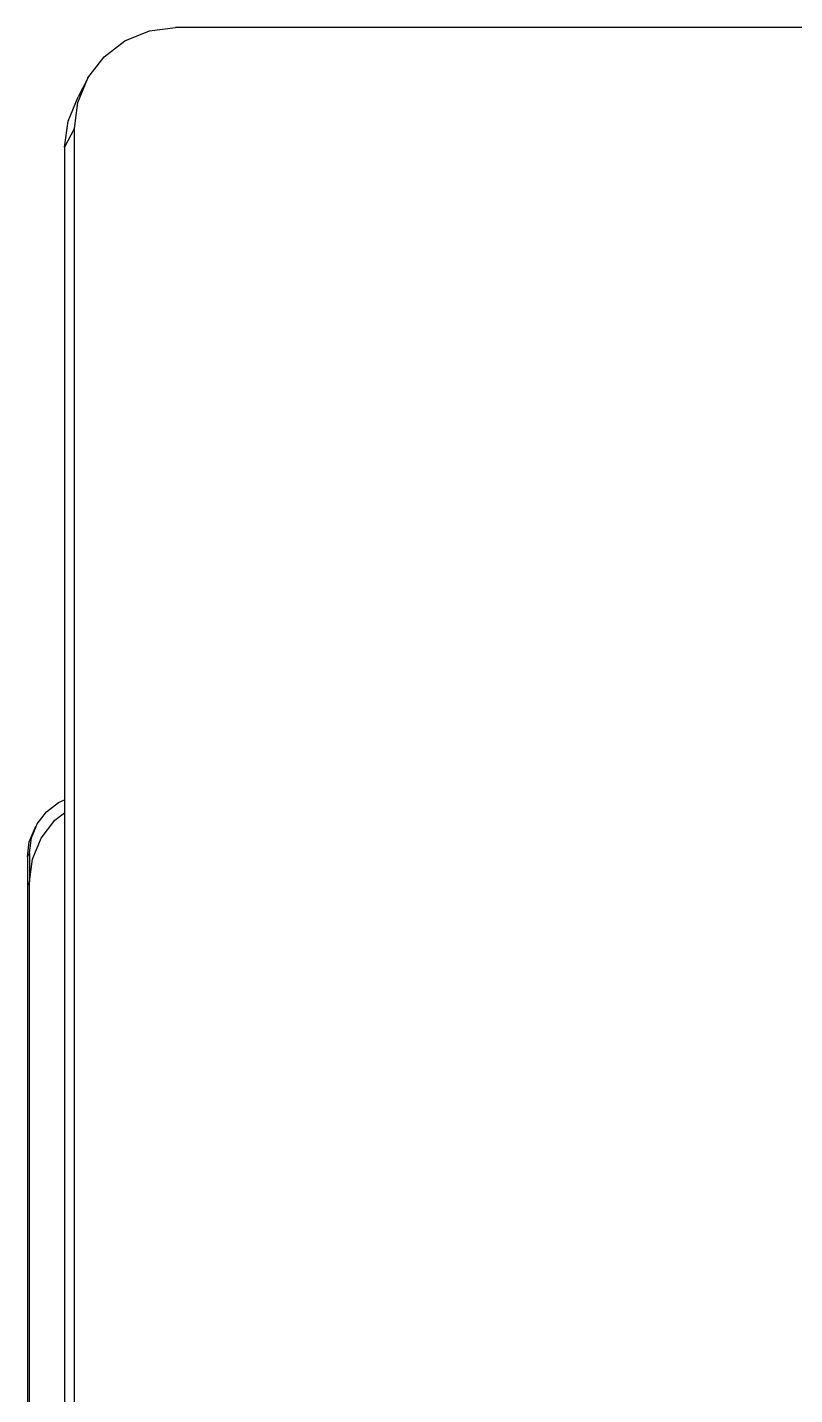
# Model space of a CAD drawing. Header units: metres. Extents: x -4.2 to 4.2, y -5.7 to 5.7.
# Drawn here: x 2.0549 to 2.157, y 3.8013 to 3.9832 of the extents above; entities that cross this region are included whole.
import ezdxf

# ---------------------------------------------------------------- set-up
doc = ezdxf.new("R2010")
doc.units = ezdxf.units.M

msp = doc.modelspace()

# ---------------------------------------------------------------- linework, layer by layer
for p, q in [((2.06792, 3.98137), (2.07116, 3.98271)), ((2.07116, 3.98271), (2.07465, 3.98317)), ((2.15916, 3.98317), (2.07465, 3.98317)), ((2.06513, 3.97923), (2.06792, 3.98137)), ((2.06299, 3.97644), (2.06513, 3.97923)), ((2.06165, 3.97319), (2.06298, 3.97641)), ((2.06298, 3.97641), (2.06169, 3.97394)), ((2.06298, 3.97641), (2.06299, 3.97644)), ((2.06035, 3.97069), (2.06169, 3.97394)), ((2.06119, 3.96971), (2.06163, 3.97317)), ((2.06163, 3.97317), (2.06165, 3.97319)), ((2.05989, 3.96721), (2.06035, 3.97069)), ((2.06117, 3.96968), (2.05989, 3.96721)), ((2.06117, 3.96968), (2.06119, 3.96971)), ((2.06117, 3.96968), (2.06117, 3.4131)), ((2.06117, 3.96968), (2.06119, 3.41313)), ((2.05989, 3.96721), (2.05989, 3.88039)), ((2.05746, 3.87882), (2.05906, 3.88004)), ((2.05906, 3.88004), (2.05989, 3.88039)), ((2.05989, 3.88039), (2.05989, 3.87869)), ((2.05624, 3.87722), (2.05746, 3.87882)), ((2.05859, 3.87769), (2.05989, 3.87869)), ((2.05989, 3.87869), (2.05989, 3.41098)), ((2.05519, 3.87484), (2.05596, 3.8767)), ((2.05547, 3.87536), (2.05609, 3.87687)), ((2.05596, 3.8767), (2.05609, 3.87687)), ((2.05609, 3.87687), (2.05624, 3.87722)), ((2.05675, 3.87529), (2.05859, 3.87769)), ((2.05493, 3.87284), (2.05519, 3.87484)), ((2.0552, 3.87336), (2.05547, 3.87536)), ((2.0556, 3.8725), (2.05675, 3.87529)), ((2.0552, 3.87336), (2.05493, 3.87284)), ((2.05493, 3.87284), (2.05493, 3.86899)), ((2.0552, 3.87336), (2.0552, 3.86951)), ((2.0552, 3.86951), (2.0556, 3.8725)), ((2.0552, 3.86951), (2.05493, 3.86899)), ((2.05493, 3.86899), (2.05493, 3.31376)), ((2.0552, 3.31421), (2.0552, 3.86951))]:
    msp.add_line(p, q)

doc.saveas('drawing.dxf')
